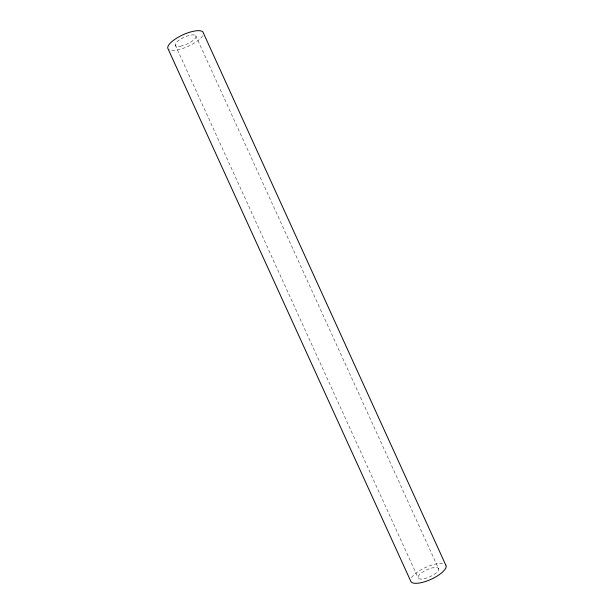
<?xml version="1.0" encoding="UTF-8"?>
<svg xmlns="http://www.w3.org/2000/svg" width="614" height="614" viewBox="0 0 614 614"><rect width="100%" height="100%" fill="white"/><g stroke="black" fill="none" stroke-linecap="round" stroke-linejoin="round"><path stroke-width="0.46" stroke-dasharray="3.07 2.3" d="M195.659 35.558L438.734 569.055A11.282 3.814 -24.5 0 1 423.407 578.856A11.282 3.814 -24.5 0 1 422.916 571.88A11.282 3.814 -24.5 0 1 438.734 569.055M175.205 44.937L418.326 578.296M202.712 35.658A19.402 6.324 -24.5 0 1 186.311 47.132A19.402 6.324 -24.5 0 1 168.919 49.665M411.549 577.713A19.318 6.531 -24.5 0 1 426.86 566.883A19.318 6.531 -24.5 0 1 444.006 563.798M180.508 46.173A11.328 3.692 -24.5 0 0 196.043 36.441A11.328 3.692 -24.5 0 0 180.309 39.304A11.328 3.692 -24.5 0 0 180.508 46.173"/><path stroke-width="0.92" d="M445.672 564.865L203.403 33.033A19.402 6.324 -24.5 0 0 184.085 34.307A19.402 6.324 -24.5 0 0 167.829 48.36L410.943 581.604A19.318 6.531 -24.5 0 0 432.21 578.772A19.318 6.531 -24.5 0 0 445.672 564.865"/></g></svg>
